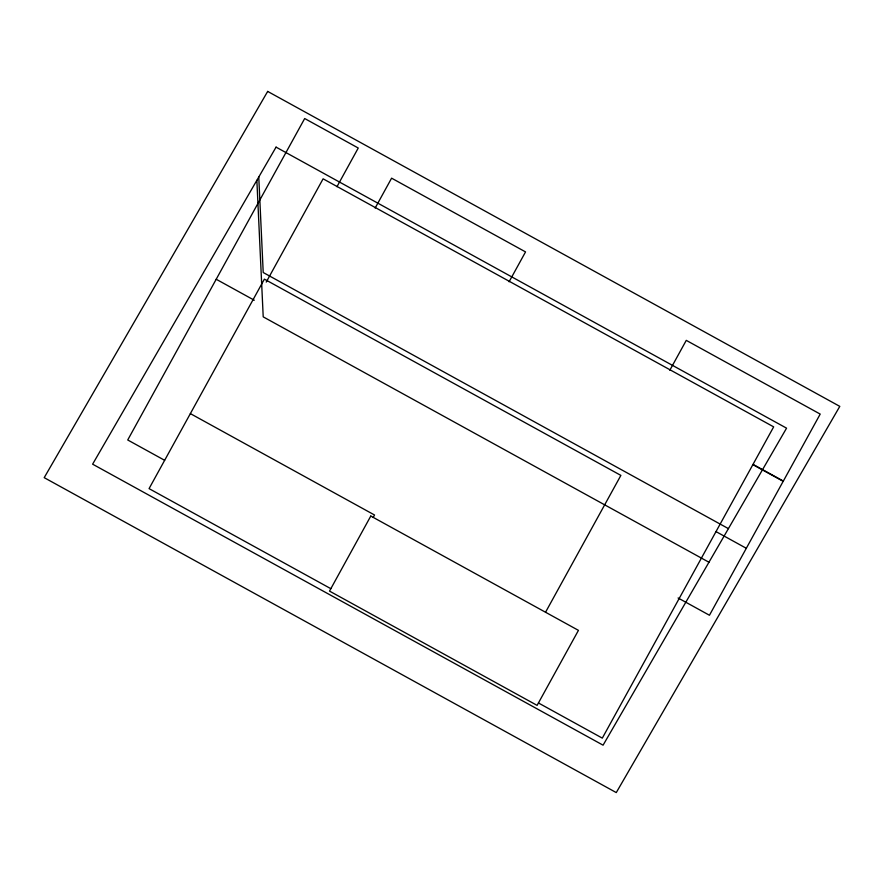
<?xml version="1.0" encoding="UTF-8"?>
<svg xmlns="http://www.w3.org/2000/svg" width="884" height="884" viewBox="0 0 884 884"><rect width="100%" height="100%" fill="white"/><g stroke="black" fill="none" stroke-linecap="round" stroke-linejoin="round"><path stroke-width="1.33" d="M266.239 282.106L323.102 178.822L773.666 426.861L602.313 738.129L538.466 702.979M336.97 186.69L358.252 148.026L304.682 118.533L127.727 439.978L164.634 460.299M375.147 208.072L391.601 178.17L525.538 251.907L509.085 281.797M373.225 517.383L374.54 515.007L190.358 413.613M669.818 370.252L686.271 340.362L820.208 414.088L783.346 481.062L753.179 464.454M545.538 612.247L620.877 475.393L264.382 279.145L149.065 488.62L330.815 588.667M753.013 464.708L783.18 481.316L709.454 615.253L678.083 597.982M728.416 528.621L263.211 272.515L258.769 177.021M716.15 531.682L746.317 548.29M216.204 279.256L254.294 300.228M708.957 562.246L263.211 316.859L256.857 180.325M370.794 516.046L329.511 591.098L537.107 705.377L578.445 630.358L370.794 516.046M267.675 91.417L44.2 477.658L616.27 792.583L839.8 406.375L267.675 91.417M276.062 147.131L92.621 464.177L603.076 745.179L786.561 428.165L276.062 147.131"/></g></svg>
